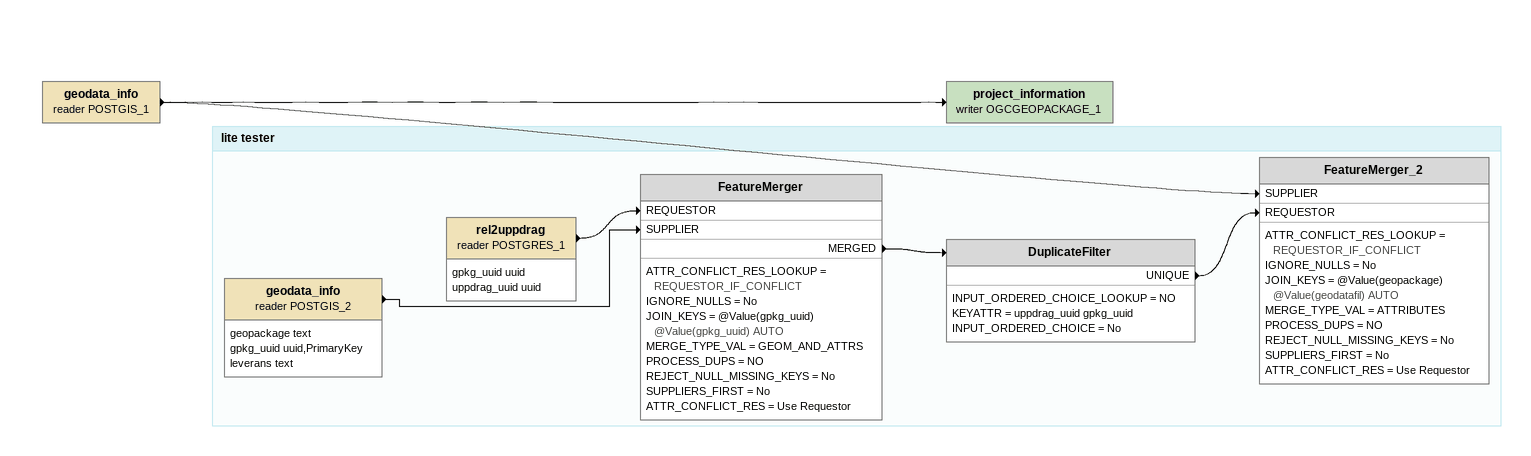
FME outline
geodata_info (reader POSTGIS_1)
    -> project_information (writer OGCGEOPACKAGE_1)
    -> FeatureMerger_2 [SUPPLIER]
project_information (writer OGCGEOPACKAGE_1)

Bookmark: lite tester
geodata_info (reader POSTGIS_2)
    attributes: geopackage text, gpkg_uuid uuid,PrimaryKey, leverans text
    -> FeatureMerger [SUPPLIER]
rel2uppdrag (reader POSTGRES_1)
    attributes: gpkg_uuid uuid, uppdrag_uuid uuid
    -> FeatureMerger [REQUESTOR]
FeatureMerger
    ATTR_CONFLICT_RES_LOOKUP = REQUESTOR_IF_CONFLICT
    IGNORE_NULLS = No
    JOIN_KEYS = @Value(gpkg_uuid) @Value(gpkg_uuid) AUTO
    MERGE_TYPE_VAL = GEOM_AND_ATTRS
    PROCESS_DUPS = NO
    REJECT_NULL_MISSING_KEYS = No
    SUPPLIERS_FIRST = No
    ATTR_CONFLICT_RES = Use Requestor
    MERGED -> DuplicateFilter
DuplicateFilter
    INPUT_ORDERED_CHOICE_LOOKUP = NO
    KEYATTR = uppdrag_uuid gpkg_uuid
    INPUT_ORDERED_CHOICE = No
    UNIQUE -> FeatureMerger_2 [REQUESTOR]
FeatureMerger_2
    ATTR_CONFLICT_RES_LOOKUP = REQUESTOR_IF_CONFLICT
    IGNORE_NULLS = No
    JOIN_KEYS = @Value(geopackage) @Value(geodatafil) AUTO
    MERGE_TYPE_VAL = ATTRIBUTES
    PROCESS_DUPS = NO
    REJECT_NULL_MISSING_KEYS = No
    SUPPLIERS_FIRST = No
    ATTR_CONFLICT_RES = Use Requestor
